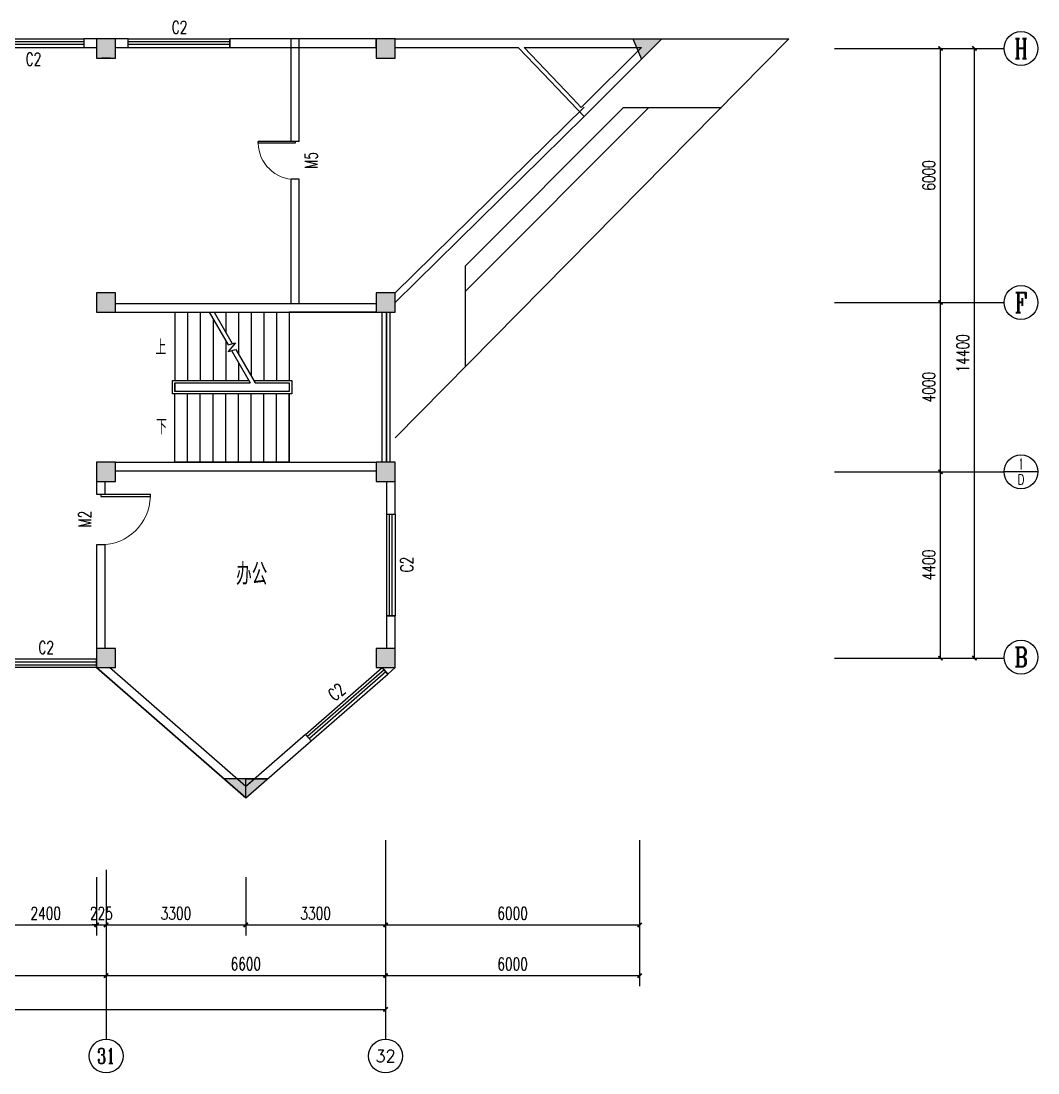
# Model space of a CAD drawing. Header units: millimetres. Extents: x 325 to 114631, y 449 to 32936.
# Drawn here: x 90617 to 114631, y 7336 to 32184 of the extents above; entities that cross this region are included whole.
import ezdxf
from ezdxf.enums import TextEntityAlignment as Align

# ---------------------------------------------------------------- set-up
doc = ezdxf.new("R2010")
doc.units = ezdxf.units.MM
for name, color, linetype in [('AXIS', 3, 'Continuous'), ('AXIS_TEXT', 7, 'Continuous'), ('COLUMN', 9, 'Continuous'), ('DIM_SYMB', 3, 'Continuous'), ('PUB_DIM', 3, 'Continuous'), ('PUB_TEXT', 7, 'Continuous'), ('STAIR', 2, 'Continuous'), ('WALL', 9, 'Continuous'), ('WINDOW', 4, 'Continuous'), ('WINDOW_TEXT', 7, 'Continuous')]:
    doc.layers.add(name, color=color, linetype=linetype)
doc.styles.add('_TCH_AXIS', font='COMPLEX', dxfattribs={"bigfont": 'GBCBIG'})
doc.styles.add('_TCH_DIM', font='SIMPLEX', dxfattribs={"bigfont": 'GBCBIG'})
doc.styles.add('_TCH_DIM_T3', font='SIMPLEX', dxfattribs={"width": 0.705882, "bigfont": 'GBCBIG'})
doc.styles.add('_TCH_WINDOW', font='SIMPLEX', dxfattribs={"bigfont": 'GBCBIG'})
doc.styles.add('COMPLEX', font='COMPLEX')
doc.styles.get("Standard").update_dxf_attribs({"font": 'txt', "bigfont": 'gbcbig.shx'})
doc.dimstyles.new('_TCH_ARCH&&100', dxfattribs={"dimtxt": 297.5, "dimasz": 100, "dimexe": 250, "dimexo": 300, "dimgap": 126.25, "dimtad": 1, "dimdec": 0, "dimzin": 0, "dimdsep": 46, "dimtxsty": '_TCH_DIM_T3', "dimblk": 'ARCHTICK', "dimcen": 0.09, "dimclrt": 7, "dimazin": 2, "dimtfac": 1, "dimtdec": 0, "dimtix": 1, "dimtmove": 2, "dimatfit": 3, "dimfxl": 1, "dimtolj": 1, "dimtzin": 0, "dimarcsym": 0})

# ---------------------------------------------------------------- blocks, each defined once
blk = doc.blocks.new('_ArchTick')
at = {"color": 0, "linetype": 'ByBlock', "const_width": 0.4}
blk.add_lwpolyline([(-0.5, -0.5), (0.5, 0.5)], dxfattribs=at)
blk = doc.blocks.new('*D111')
at = {"layer": 'Defpoints', "color": 0}
for p in [(90000, 12263), (92400, 12263), (92400, 10832)]:
    blk.add_point(p, dxfattribs=at)
at = {"layer": 'PUB_DIM', "color": 0, "lineweight": -2}
for p, q in [((90000, 11963), (90000, 10582)), ((92400, 11963), (92400, 10582)), ((90000, 10832), (92400, 10832))]:
    blk.add_line(p, q, dxfattribs=at)
at = {"layer": 'PUB_DIM', "color": 0, "lineweight": -2, "xscale": 100, "yscale": 100, "zscale": 100, "rotation": 180}
blk.add_blockref('_ArchTick', (90000, 10832), dxfattribs=at)
at = {"layer": 'PUB_DIM', "color": 0, "lineweight": -2, "xscale": 100, "yscale": 100, "zscale": 100}
blk.add_blockref('_ArchTick', (92400, 10832), dxfattribs=at)
at = {"layer": 'PUB_DIM', "color": 7, "insert": (91200, 11107), "char_height": 297.5, "attachment_point": 5, "style": '_TCH_DIM_T3'}
blk.add_mtext('\\A1;2400', dxfattribs=at)
blk = doc.blocks.new('*D112')
at = {"layer": 'Defpoints', "color": 0}
for p in [(92400, 12263), (92625, 12263), (92625, 10832)]:
    blk.add_point(p, dxfattribs=at)
at = {"layer": 'PUB_DIM', "color": 0, "lineweight": -2}
for p, q in [((92400, 11963), (92400, 10582)), ((92625, 11963), (92625, 10582)), ((92400, 10832), (92300, 10832)), ((92400, 10832), (92625, 10832)), ((92625, 10832), (92725, 10832))]:
    blk.add_line(p, q, dxfattribs=at)
at = {"layer": 'PUB_DIM', "color": 0, "lineweight": -2, "xscale": 100, "yscale": 100, "zscale": 100}
blk.add_blockref('_ArchTick', (92400, 10832), dxfattribs=at)
at = {"layer": 'PUB_DIM', "color": 0, "lineweight": -2, "xscale": 100, "yscale": 100, "zscale": 100, "rotation": 180}
blk.add_blockref('_ArchTick', (92625, 10832), dxfattribs=at)
at = {"layer": 'PUB_DIM', "color": 7, "insert": (92513, 11107), "char_height": 297.5, "attachment_point": 5, "style": '_TCH_DIM_T3'}
blk.add_mtext('\\A1;225', dxfattribs=at)
blk = doc.blocks.new('*D113')
at = {"layer": 'Defpoints', "color": 0}
for p in [(92625, 12263), (95925, 12263), (95925, 10832)]:
    blk.add_point(p, dxfattribs=at)
at = {"layer": 'PUB_DIM', "color": 0, "lineweight": -2}
for p, q in [((92625, 11963), (92625, 10582)), ((95925, 11963), (95925, 10582)), ((92625, 10832), (95925, 10832))]:
    blk.add_line(p, q, dxfattribs=at)
at = {"layer": 'PUB_DIM', "color": 0, "lineweight": -2, "xscale": 100, "yscale": 100, "zscale": 100, "rotation": 180}
blk.add_blockref('_ArchTick', (92625, 10832), dxfattribs=at)
at = {"layer": 'PUB_DIM', "color": 0, "lineweight": -2, "xscale": 100, "yscale": 100, "zscale": 100}
blk.add_blockref('_ArchTick', (95925, 10832), dxfattribs=at)
at = {"layer": 'PUB_DIM', "color": 7, "insert": (94275, 11107), "char_height": 297.5, "attachment_point": 5, "style": '_TCH_DIM_T3'}
blk.add_mtext('\\A1;3300', dxfattribs=at)
blk = doc.blocks.new('*D114')
at = {"layer": 'Defpoints', "color": 0}
for p in [(95925, 12263), (99225, 12263), (99225, 10832)]:
    blk.add_point(p, dxfattribs=at)
at = {"layer": 'PUB_DIM', "color": 0, "lineweight": -2}
for p, q in [((95925, 11963), (95925, 10582)), ((99225, 11963), (99225, 10582)), ((95925, 10832), (99225, 10832))]:
    blk.add_line(p, q, dxfattribs=at)
at = {"layer": 'PUB_DIM', "color": 0, "lineweight": -2, "xscale": 100, "yscale": 100, "zscale": 100, "rotation": 180}
blk.add_blockref('_ArchTick', (95925, 10832), dxfattribs=at)
at = {"layer": 'PUB_DIM', "color": 0, "lineweight": -2, "xscale": 100, "yscale": 100, "zscale": 100}
blk.add_blockref('_ArchTick', (99225, 10832), dxfattribs=at)
at = {"layer": 'PUB_DIM', "color": 7, "insert": (97575, 11107), "char_height": 297.5, "attachment_point": 5, "style": '_TCH_DIM_T3'}
blk.add_mtext('\\A1;3300', dxfattribs=at)
blk = doc.blocks.new('*D115')
at = {"layer": 'Defpoints', "color": 0}
for p in [(99225, 12263), (105225, 12263), (105225, 10832)]:
    blk.add_point(p, dxfattribs=at)
at = {"layer": 'PUB_DIM', "color": 0, "lineweight": -2}
for p, q in [((99225, 11963), (99225, 10582)), ((105225, 11963), (105225, 10582)), ((99225, 10832), (105225, 10832))]:
    blk.add_line(p, q, dxfattribs=at)
at = {"layer": 'PUB_DIM', "color": 0, "lineweight": -2, "xscale": 100, "yscale": 100, "zscale": 100, "rotation": 180}
blk.add_blockref('_ArchTick', (99225, 10832), dxfattribs=at)
at = {"layer": 'PUB_DIM', "color": 0, "lineweight": -2, "xscale": 100, "yscale": 100, "zscale": 100}
blk.add_blockref('_ArchTick', (105225, 10832), dxfattribs=at)
at = {"layer": 'PUB_DIM', "color": 7, "insert": (102225, 11107), "char_height": 297.5, "attachment_point": 5, "style": '_TCH_DIM_T3'}
blk.add_mtext('\\A1;6000', dxfattribs=at)
blk = doc.blocks.new('*D148')
at = {"layer": 'AXIS', "color": 0, "lineweight": -2}
for p, q in [((110130, 21536), (112580, 21536)), ((112330, 17136), (112330, 21536)), ((110130, 17136), (112580, 17136))]:
    blk.add_line(p, q, dxfattribs=at)
at = {"layer": 'Defpoints', "color": 0}
for p in [(109830, 21536), (112330, 21536), (109830, 17136)]:
    blk.add_point(p, dxfattribs=at)
at = {"layer": 'AXIS', "color": 0, "lineweight": -2, "xscale": 100, "yscale": 100, "zscale": 100}
for p, rotation in [((112330, 21536), 90), ((112330, 17136), 270)]:
    blk.add_blockref('_ArchTick', p, dxfattribs=dict(at, rotation=rotation))
at = {"layer": 'AXIS', "color": 7, "insert": (112055, 19336), "char_height": 297.5, "attachment_point": 5, "rotation": 90, "style": '_TCH_DIM_T3'}
blk.add_mtext('\\A1;4400', dxfattribs=at)
blk = doc.blocks.new('*D149')
at = {"layer": 'AXIS', "color": 0, "lineweight": -2}
for p, q in [((110130, 25536), (112580, 25536)), ((112330, 21536), (112330, 25536)), ((110130, 21536), (112580, 21536))]:
    blk.add_line(p, q, dxfattribs=at)
at = {"layer": 'Defpoints', "color": 0}
for p in [(109830, 25536), (112330, 25536), (109830, 21536)]:
    blk.add_point(p, dxfattribs=at)
at = {"layer": 'AXIS', "color": 0, "lineweight": -2, "xscale": 100, "yscale": 100, "zscale": 100}
for p, rotation in [((112330, 25536), 90), ((112330, 21536), 270)]:
    blk.add_blockref('_ArchTick', p, dxfattribs=dict(at, rotation=rotation))
at = {"layer": 'AXIS', "color": 7, "insert": (112055, 23536), "char_height": 297.5, "attachment_point": 5, "rotation": 90, "style": '_TCH_DIM_T3'}
blk.add_mtext('\\A1;4000', dxfattribs=at)
blk = doc.blocks.new('*D150')
at = {"layer": 'AXIS', "color": 0, "lineweight": -2}
for p, q in [((110130, 31536), (112580, 31536)), ((112330, 25536), (112330, 31536)), ((110130, 25536), (112580, 25536))]:
    blk.add_line(p, q, dxfattribs=at)
at = {"layer": 'Defpoints', "color": 0}
for p in [(109830, 31536), (112330, 31536), (109830, 25536)]:
    blk.add_point(p, dxfattribs=at)
at = {"layer": 'AXIS', "color": 0, "lineweight": -2, "xscale": 100, "yscale": 100, "zscale": 100}
for p, rotation in [((112330, 31536), 90), ((112330, 25536), 270)]:
    blk.add_blockref('_ArchTick', p, dxfattribs=dict(at, rotation=rotation))
at = {"layer": 'AXIS', "color": 7, "insert": (112055, 28536), "char_height": 297.5, "attachment_point": 5, "rotation": 90, "style": '_TCH_DIM_T3'}
blk.add_mtext('\\A1;6000', dxfattribs=at)
blk = doc.blocks.new('*D151')
at = {"layer": 'AXIS', "color": 0, "lineweight": -2}
for p, q in [((110130, 31536), (113380, 31536)), ((113130, 17136), (113130, 31536)), ((110130, 17136), (113380, 17136))]:
    blk.add_line(p, q, dxfattribs=at)
at = {"layer": 'Defpoints', "color": 0}
for p in [(109830, 31536), (113130, 31536), (109830, 17136)]:
    blk.add_point(p, dxfattribs=at)
at = {"layer": 'AXIS', "color": 0, "lineweight": -2, "xscale": 100, "yscale": 100, "zscale": 100}
for p, rotation in [((113130, 31536), 90), ((113130, 17136), 270)]:
    blk.add_blockref('_ArchTick', p, dxfattribs=dict(at, rotation=rotation))
at = {"layer": 'AXIS', "color": 7, "insert": (112855, 24336), "char_height": 297.5, "attachment_point": 5, "rotation": 90, "style": '_TCH_DIM_T3'}
blk.add_mtext('\\A1;14400', dxfattribs=at)
blk = doc.blocks.new('*D152')
at = {"layer": 'Defpoints', "color": 0}
for p in [(99225, 13136), (105225, 13136), (105225, 9635)]:
    blk.add_point(p, dxfattribs=at)
at = {"layer": 'PUB_DIM', "color": 0, "lineweight": -2}
for p, q in [((99225, 12836), (99225, 9385)), ((105225, 12836), (105225, 9385)), ((99225, 9635), (105225, 9635))]:
    blk.add_line(p, q, dxfattribs=at)
at = {"layer": 'PUB_DIM', "color": 0, "lineweight": -2, "xscale": 100, "yscale": 100, "zscale": 100, "rotation": 180}
blk.add_blockref('_ArchTick', (99225, 9635), dxfattribs=at)
at = {"layer": 'PUB_DIM', "color": 0, "lineweight": -2, "xscale": 100, "yscale": 100, "zscale": 100}
blk.add_blockref('_ArchTick', (105225, 9635), dxfattribs=at)
at = {"layer": 'PUB_DIM', "color": 7, "insert": (102225, 9910), "char_height": 297.5, "attachment_point": 5, "style": '_TCH_DIM_T3'}
blk.add_mtext('\\A1;6000', dxfattribs=at)
blk = doc.blocks.new('*D166')
at = {"layer": 'AXIS', "color": 0, "lineweight": -2}
for p, q in [((86025, 11836), (86025, 9386)), ((92625, 11836), (92625, 9386)), ((86025, 9636), (92625, 9636))]:
    blk.add_line(p, q, dxfattribs=at)
at = {"layer": 'Defpoints', "color": 0}
for p in [(86025, 12136), (92625, 12136), (92625, 9636)]:
    blk.add_point(p, dxfattribs=at)
at = {"layer": 'AXIS', "color": 0, "lineweight": -2, "xscale": 100, "yscale": 100, "zscale": 100, "rotation": 180}
blk.add_blockref('_ArchTick', (86025, 9636), dxfattribs=at)
at = {"layer": 'AXIS', "color": 0, "lineweight": -2, "xscale": 100, "yscale": 100, "zscale": 100}
blk.add_blockref('_ArchTick', (92625, 9636), dxfattribs=at)
at = {"layer": 'AXIS', "color": 7, "insert": (89325, 9911), "char_height": 297.5, "attachment_point": 5, "style": '_TCH_DIM_T3'}
blk.add_mtext('\\A1;6600', dxfattribs=at)
blk = doc.blocks.new('*D167')
at = {"layer": 'AXIS', "color": 0, "lineweight": -2}
for p, q in [((92625, 11836), (92625, 9386)), ((99225, 11836), (99225, 9386)), ((92625, 9636), (99225, 9636))]:
    blk.add_line(p, q, dxfattribs=at)
at = {"layer": 'Defpoints', "color": 0}
for p in [(92625, 12136), (99225, 12136), (99225, 9636)]:
    blk.add_point(p, dxfattribs=at)
at = {"layer": 'AXIS', "color": 0, "lineweight": -2, "xscale": 100, "yscale": 100, "zscale": 100, "rotation": 180}
blk.add_blockref('_ArchTick', (92625, 9636), dxfattribs=at)
at = {"layer": 'AXIS', "color": 0, "lineweight": -2, "xscale": 100, "yscale": 100, "zscale": 100}
blk.add_blockref('_ArchTick', (99225, 9636), dxfattribs=at)
at = {"layer": 'AXIS', "color": 7, "insert": (95925, 9911), "char_height": 297.5, "attachment_point": 5, "style": '_TCH_DIM_T3'}
blk.add_mtext('\\A1;6600', dxfattribs=at)
blk = doc.blocks.new('*D168')
at = {"layer": 'AXIS', "color": 0, "lineweight": -2}
for p, q in [((6125, 11836), (6125, 8586)), ((99225, 11836), (99225, 8586)), ((6125, 8836), (99225, 8836))]:
    blk.add_line(p, q, dxfattribs=at)
at = {"layer": 'Defpoints', "color": 0}
for p in [(6125, 12136), (99225, 12136), (99225, 8836)]:
    blk.add_point(p, dxfattribs=at)
at = {"layer": 'AXIS', "color": 0, "lineweight": -2, "xscale": 100, "yscale": 100, "zscale": 100, "rotation": 180}
blk.add_blockref('_ArchTick', (6125, 8836), dxfattribs=at)
at = {"layer": 'AXIS', "color": 0, "lineweight": -2, "xscale": 100, "yscale": 100, "zscale": 100}
blk.add_blockref('_ArchTick', (99225, 8836), dxfattribs=at)
at = {"layer": 'AXIS', "color": 7, "insert": (52675, 9111), "char_height": 297.5, "attachment_point": 5, "style": '_TCH_DIM_T3'}
blk.add_mtext('\\A1;93100', dxfattribs=at)
blk = doc.blocks.new('_FZHK')
blk.add_lwpolyline([(-0.5, -0.5), (0.5, -0.5), (0.5, 0.5), (-0.5, 0.5)], close=True)
blk = doc.blocks.new('_AXISO')
blk.add_circle((0, 0), 0.5)
at = {"layer": 'AXIS_TEXT', "style": 'COMPLEX', "width": 1.041667}
blk.add_attdef('A', text='', height=0.56, dxfattribs=at).set_placement((-0.25, -0.28), (0.25, -0.28), align=Align.FIT)
blk = doc.blocks.new('$TCHSYS$WIN2D')
for p, q in [((-0.5, 0.5), (0.5, 0.5)), ((-0.5, 0.5), (-0.5, -0.5)), ((0.5, 0.5), (0.5, -0.5)), ((0.5, 0.167), (-0.5, 0.167)), ((0.5, -0.167), (-0.5, -0.167)), ((-0.5, -0.5), (0.5, -0.5))]:
    blk.add_line(p, q)
blk = doc.blocks.new('$DorLib2D$00000001')
for p, q in [((0.45, 0.975), (0.5, 0.975)), ((0.45, 0), (0.45, 0.975)), ((0.5, 0), (0.5, 0.975)), ((0.5, 0), (0.45, 0))]:
    blk.add_line(p, q)
at = {"lineweight": 13}
blk.add_arc((0.475, 0), 0.975, 91.4693, 180, dxfattribs=at)

msp = doc.modelspace()

# ---------------------------------------------------------------- hatches: boundary and pattern name
h = msp.add_hatch(color=256)
h.paths.add_polyline_path([(92625.4, 31760.6), (92400.4, 31760.6), (92400.4, 31535.6), (92625.4, 31535.6)])
h.paths.add_polyline_path([(92625.4, 31535.6), (92850.4, 31535.6), (92850.4, 31760.6), (92625.4, 31760.6)])
h.paths.add_polyline_path([(92625.4, 31310.6), (92850.4, 31310.6), (92850.4, 31535.6), (92625.4, 31535.6)])
h.paths.add_polyline_path([(92625.4, 31535.6), (92400.4, 31535.6), (92400.4, 31310.6), (92625.4, 31310.6)])
h.paths.add_polyline_path([(92625.4, 25535.6), (92400.4, 25535.6), (92400.4, 25310.6), (92625.4, 25310.6)])
h.paths.add_polyline_path([(92625.4, 25535.6), (92625.4, 25310.6), (92850.4, 25310.6), (92850.4, 25535.6)])
h.paths.add_polyline_path([(92850.4, 25535.6), (92850.4, 25760.6), (92625.4, 25760.6), (92625.4, 25535.6)])
h.paths.add_polyline_path([(92625.4, 25760.6), (92400.4, 25760.6), (92400.4, 25535.6), (92625.4, 25535.6)])
h.paths.add_polyline_path([(92625.4, 17360.6), (92625.4, 16910.6), (92850.4, 16910.6), (92850.4, 17360.6)])
h.paths.add_polyline_path([(92400.4, 17360.6), (92400.4, 16910.6), (92625.4, 16910.6), (92625.4, 17360.6)])
h = msp.add_hatch(color=256)
h.paths.add_polyline_path([(99225.4, 31760.6), (99000.4, 31760.6), (99000.4, 31535.6), (99225.4, 31535.6)])
h.paths.add_polyline_path([(99225.4, 31535.6), (99450.4, 31535.6), (99450.4, 31760.6), (99225.4, 31760.6)])
h.paths.add_polyline_path([(99225.4, 31310.6), (99450.4, 31310.6), (99450.4, 31535.6), (99225.4, 31535.6)])
h.paths.add_polyline_path([(99225.4, 31535.6), (99000.4, 31535.6), (99000.4, 31310.6), (99225.4, 31310.6)])
h.paths.add_polyline_path([(99225.4, 25535.6), (99000.4, 25535.6), (99000.4, 25310.6), (99225.4, 25310.6)])
h.paths.add_polyline_path([(99225.4, 25535.6), (99225.4, 25310.6), (99450.4, 25310.6), (99450.4, 25535.6)])
h.paths.add_polyline_path([(99450.4, 25535.6), (99450.4, 25760.6), (99225.4, 25760.6), (99225.4, 25535.6)])
h.paths.add_polyline_path([(99225.4, 25760.6), (99000.4, 25760.6), (99000.4, 25535.6), (99225.4, 25535.6)])
h.paths.add_polyline_path([(99225.4, 17360.6), (99225.4, 16910.6), (99450.4, 16910.6), (99450.4, 17360.6)])
h.paths.add_polyline_path([(99000.4, 17360.6), (99000.4, 16910.6), (99225.4, 16910.6), (99225.4, 17360.6)])
h = msp.add_hatch(color=256)
h.paths.add_polyline_path([(105225.4, 31760.6), (105225.4, 31560.6), (105268, 31560.6), (105243, 31535.6), (105526.2, 31535.6), (105751.9, 31760.6)])
h.paths.add_polyline_path([(105225.4, 31760.6), (105068, 31760.6), (105152.9, 31560.6), (105225.4, 31560.6)])
h.paths.add_polyline_path([(105163.6, 31535.6), (105187.2, 31480), (105225.4, 31518.1), (105225.4, 31535.6)])
h.paths.add_polyline_path([(105225.4, 31535.6), (105225.4, 31560.6), (105152.9, 31560.6), (105163.6, 31535.6)])
h.paths.add_polyline_path([(105243, 31535.6), (105268, 31560.6), (105225.4, 31560.6), (105225.4, 31535.6)], flags=17)
h.paths.add_polyline_path([(105243, 31535.6), (105225.4, 31535.6), (105225.4, 31518.1)], flags=17)
h.paths.add_polyline_path([(105187.2, 31480), (105225.4, 31389.9), (105225.4, 31518.1)])
h.paths.add_polyline_path([(105225.4, 31389.9), (105271.5, 31281.6), (105526.2, 31535.6), (105243, 31535.6), (105225.4, 31518.1)])
h = msp.add_hatch(color=256)
h.paths.add_polyline_path([(92400.4, 21310.6), (92850.4, 21310.6), (92850.4, 21760.6), (92400.4, 21760.6)])
h.paths.add_polyline_path([(99000.4, 21310.6), (99450.4, 21310.6), (99450.4, 21760.6), (99000.4, 21760.6)])
h = msp.add_hatch(color=256)
h.paths.add_polyline_path([(95925.4, 14285.6), (95713.8, 14285.6), (95925.4, 14101), (95925.4, 14135.6)], flags=17)
h.paths.add_polyline_path([(95925.4, 14101), (95713.8, 14285.6), (95409.5, 14285.6), (95925.4, 13835.6)])
h.paths.add_polyline_path([(96441.3, 14285.6), (96137, 14285.6), (95925.4, 14101), (95925.4, 13835.6)])
msp.add_hatch(color=256).paths.add_polyline_path([(96137.1, 14285.6), (95713.8, 14285.6), (95925.4, 14101)])

# ---------------------------------------------------------------- linework, layer by layer
for p, q in [((108751.9, 31760.6), (99450.3, 22334.9)), ((105068, 31760.6), (105271.5, 31281.6)), ((105751.9, 31760.6), (107751.9, 31760.6)), ((107751.9, 31760.6), (108751.9, 31760.6)), ((101108.9, 26405.2), (104843.7, 30144.7)), ((105443.7, 30144.7), (101108.9, 25805.2)), ((104843.7, 30144.7), (107157.5, 30144.7)), ((101108.9, 24019.4), (101108.9, 26405.2)), ((92400.4, 16910.6), (95925.4, 13835.6)), ((92400.4, 16910.6), (92600.4, 16910.6)), ((96441.3, 14285.6), (95409.5, 14285.6)), ((95925.4, 14135.6), (95925.4, 14285.6)), ((95925.4, 14285.6), (96441.3, 14285.6)), ((96137, 14285.6), (95925.4, 14101)), ((96137, 14285.6), (95925.4, 14101)), ((95925.4, 14101), (95925.4, 14285.6)), ((95925.4, 14285.6), (96137.1, 14285.6)), ((95925.4, 13835.6), (95925.4, 14135.6))]:
    msp.add_line(p, q)
at = {"layer": 'AXIS'}
for p, q in [((109830.3, 31535.6), (113830.3, 31535.6)), ((109830.3, 25535.6), (113830.3, 25535.6)), ((109830.3, 21535.6), (113830.3, 21535.6)), ((114630.3, 21535.6), (113830.3, 21535.6)), ((109830.3, 17135.6), (113830.3, 17135.6)), ((92625.4, 12135.6), (92625.4, 8135.6)), ((99225.4, 12135.6), (99225.4, 8135.6))]:
    msp.add_line(p, q, dxfattribs=at)
for centre in [(114230.3, 31535.6), (114230.3, 25535.6), (114230.3, 21535.6), (114230.9, 17158.2)]:
    msp.add_circle(centre, 400, dxfattribs=at)
at = {"layer": 'DIM_SYMB'}
for points in [[(94100.4, 24473.1, 0, 0, 0), (95150.4, 24473.1, 80, 0, 0), (95450.4, 24473.1, 0, 0, 0)], [(94100.4, 22598.1, 0, 0, 0), (98100.4, 22598.1, 0, 0, 0), (98100.4, 24473.1, 0, 0, 0), (96050.4, 24473.1, 80, 0, 0), (95750.4, 24473.1, 0, 0, 0)]]:
    msp.add_lwpolyline(points, format="xyseb", dxfattribs=at)
at = {"layer": 'STAIR'}
for p, q in [((94250.4, 25310.6), (95059.2, 25310.6)), ((94250.4, 25310.6), (94250.4, 23695.6)), ((94550.4, 25310.6), (94550.4, 23695.6)), ((94850.4, 25310.6), (94850.4, 23695.6)), ((95059.2, 25310.6), (95505.5, 24537.5)), ((95150.4, 25152.5), (95150.4, 23695.6)), ((95174.6, 25310.6), (96950.4, 25310.6)), ((95174.6, 25310.6), (95605.5, 24564.3)), ((95450.4, 25310.6), (95450.4, 24832.9)), ((95750.4, 25310.6), (95750.4, 24313.3)), ((96050.4, 25310.6), (96050.4, 23793.7)), ((96350.4, 25310.6), (96350.4, 23695.6)), ((96650.4, 25310.6), (96650.4, 23695.6)), ((96950.4, 25310.6), (96950.4, 23695.6)), ((99000.4, 25310.6), (96950.4, 25310.6)), ((96950.4, 25310.6), (96950.4, 23695.6)), ((99250.4, 21760.6), (99250.4, 25310.6)), ((95450.4, 24632.9), (95450.4, 23695.6)), ((95677.9, 24583.7), (95505, 24377.6)), ((95505, 24377.6), (95685.4, 24426)), ((95505.5, 24537.5), (95677.9, 24583.7)), ((95585.4, 24399.2), (96026.2, 23635.6)), ((95685.4, 24426), (96141.7, 23635.6)), ((95750.4, 24113.3), (95750.4, 23695.6)), ((94190.4, 23375.6), (94190.4, 23695.6)), ((94190.4, 23695.6), (95991.6, 23695.6)), ((94250.4, 23635.6), (96026.2, 23635.6)), ((94250.4, 23435.6), (94250.4, 23635.6)), ((94250.4, 23635.6), (96026.2, 23635.6)), ((94250.4, 23635.6), (94250.4, 23435.6)), ((96107.1, 23695.6), (97010.4, 23695.6)), ((96141.7, 23635.6), (96950.4, 23635.6)), ((96141.7, 23635.6), (96950.4, 23635.6)), ((96950.4, 23635.6), (96950.4, 23435.6)), ((96950.4, 23635.6), (96950.4, 23435.6)), ((97010.4, 23695.6), (97010.4, 23375.6)), ((97010.4, 23375.6), (94190.4, 23375.6)), ((96950.4, 23435.6), (94250.4, 23435.6)), ((96950.4, 23435.6), (94250.4, 23435.6)), ((94250.4, 21760.6), (94250.4, 23375.6)), ((94550.4, 21760.6), (94550.4, 23375.6)), ((94850.4, 21760.6), (94850.4, 23375.6)), ((95150.4, 21760.6), (95150.4, 23375.6)), ((95450.4, 21760.6), (95450.4, 23375.6)), ((95750.4, 21760.6), (95750.4, 23375.6)), ((96050.4, 21760.6), (96050.4, 23375.6)), ((96350.4, 21760.6), (96350.4, 23375.6)), ((96650.4, 21760.6), (96650.4, 23375.6)), ((96950.4, 21760.6), (96950.4, 23375.6)), ((96950.4, 23375.6), (96950.4, 21760.6)), ((96950.4, 21760.6), (94250.4, 21760.6)), ((96950.4, 21760.6), (99000.4, 21760.6))]:
    msp.add_line(p, q, dxfattribs=at)
at = {"layer": 'WALL'}
for p, q in [((92400.4, 31760.6), (92100.4, 31760.6)), ((92100.4, 31760.6), (92100.4, 31560.6)), ((92100.4, 31560.6), (92400.4, 31560.6)), ((93150.4, 31760.6), (92850.4, 31760.6)), ((92850.4, 31560.6), (93150.4, 31560.6)), ((93150.4, 31560.6), (93150.4, 31760.6)), ((98771, 31760.6), (95550.4, 31760.6)), ((95550.4, 31760.6), (95550.4, 31560.6)), ((95550.4, 31560.6), (98699.7, 31560.6)), ((96999.5, 29340.9), (96999.5, 31760.6)), ((97182.9, 29341), (97182.9, 31760.6)), ((98999.7, 31760.6), (98699.7, 31760.6)), ((98699.7, 31560.6), (98999.7, 31560.6)), ((98999.7, 31560.6), (98999.7, 31760.6)), ((99450.4, 31760.6), (102303.3, 31760.6)), ((99450.4, 31560.6), (102356, 31560.6)), ((102303.3, 31760.6), (105751.9, 31760.6)), ((102356, 31560.6), (102946, 30942.5)), ((102494.2, 31560.6), (105268, 31560.6)), ((103639.9, 30360.6), (102494.2, 31560.6)), ((105268, 31560.6), (103847, 30143.6)), ((105751.9, 31760.6), (103914.4, 29928.3)), ((92725.4, 31304.9), (92525.4, 31304.9)), ((102946, 30942.5), (103914.4, 29928.3)), ((103847, 30143.6), (103639.9, 30360.6)), ((103914.4, 30153.3), (99450.4, 25760.6)), ((103914.4, 29928.3), (99450.4, 25535.6)), ((97182.9, 29341), (96999.5, 29340.9)), ((97182.9, 28446), (96999.5, 28445.9)), ((96999.5, 25510.6), (96999.5, 28445.9)), ((97182.9, 25510.6), (97182.9, 28445.3)), ((92850.4, 25510.6), (99000.4, 25510.6)), ((92850.4, 25310.6), (99000.4, 25310.6)), ((99142.5, 21760.6), (99142.5, 25310.6)), ((99250.4, 25310.6), (99250.4, 21760.6)), ((99335.2, 21760.6), (99335.2, 25310.6)), ((92850.4, 21760.6), (99000.4, 21760.6)), ((92850.4, 21560.6), (99000.4, 21560.6)), ((92400.4, 21310.6), (92400.4, 21010.6)), ((92600.4, 21010.6), (92600.4, 21310.6)), ((99250.4, 21310.6), (99250.4, 20535.6)), ((99450.4, 20535.6), (99450.4, 21310.6)), ((92400.4, 21010.6), (92600.4, 21010.6)), ((99250.4, 20535.6), (99450.4, 20535.6)), ((92600.4, 19810.6), (92400.4, 19810.6)), ((92400.4, 19810.6), (92400.4, 17360.6)), ((92600.4, 17360.6), (92600.4, 19810.6)), ((99450.4, 18135.6), (99250.4, 18135.6)), ((99250.4, 18135.6), (99250.4, 17360.6)), ((99450.4, 17360.6), (99450.4, 18135.6)), ((92400.4, 16910.6, -450), (92400.4, 16910.6, -450)), ((95925.4, 13835.6), (92400.4, 16910.6)), ((92512.9, 16910.6, -450), (92512.9, 16910.6, -450)), ((92625.4, 16910.6, -450), (92625.4, 16910.6, -450)), ((95925.4, 14101), (92704.7, 16910.6)), ((99146.2, 16910.6), (99277.7, 16759.9)), ((99277.7, 16759.9), (99450.4, 16910.6)), ((97337.6, 15332.9), (95925.4, 14101)), ((95925.4, 13835.6), (97469.1, 15182.2)), ((97469.1, 15182.2), (97337.6, 15332.9))]:
    msp.add_line(p, q, dxfattribs=at)

# ---------------------------------------------------------------- block references
at = {"layer": 'AXIS'}
ref = msp.add_blockref('_AXISO', (92625.4, 7735.6), dxfattribs=dict(at, xscale=800, yscale=800, zscale=800))
ref.add_attrib('A', '31', dxfattribs={"layer": 'AXIS_TEXT', "height": 360.19, "style": '_TCH_AXIS', "width": 0.892857}).set_placement((92411, 7555.5), (92839.8, 7555.5), align=Align.FIT)
ref = msp.add_blockref('_AXISO', (99225.4, 7735.6), dxfattribs=dict(at, xscale=800, yscale=800, zscale=800))
ref.add_attrib('A', '32', dxfattribs={"layer": 'AXIS_TEXT', "height": 294.28, "style": '_TCH_AXIS', "width": 1.030303}).set_placement((98987.2, 7588.4), (99463.7, 7588.4), align=Align.FIT)
at = {"layer": 'COLUMN', "xscale": 450, "yscale": 450, "zscale": 450}
for p in [(92625.4, 31535.6), (99225.4, 31535.6), (92625.4, 25535.6), (99225.4, 25535.6), (92625.4, 21535.6), (99225.4, 21535.6), (92625.4, 17135.6), (99225.4, 17135.6)]:
    msp.add_blockref('_FZHK', p, dxfattribs=at)
at = {"layer": 'WINDOW'}
ref = msp.add_blockref('$TCHSYS$WIN2D', (94350.4, 31660.6), dxfattribs=dict(at, xscale=2400, yscale=-200, zscale=2400))
ref.add_attrib('A', 'C2', (94175.4, 31886.8), dxfattribs={"layer": 'WINDOW_TEXT', "height": 297.5, "style": '_TCH_WINDOW', "width": 0.705882})
ref = msp.add_blockref('$TCHSYS$WIN2D', (90900.4, 31660.6), dxfattribs=dict(at, xscale=2400, yscale=200, zscale=2400))
ref.add_attrib('A', 'C2', (90725.4, 31136.8), dxfattribs={"layer": 'WINDOW_TEXT', "height": 297.5, "style": '_TCH_WINDOW', "width": 0.705882})
ref = msp.add_blockref('$DorLib2D$00000001', (97093, 28890.9), dxfattribs=dict(at, xscale=900, yscale=900, zscale=900, rotation=90))
ref.add_attrib('A', 'M5', (97616.8, 28695.9), dxfattribs={"layer": 'WINDOW_TEXT', "height": 297.5, "rotation": 90, "style": '_TCH_WINDOW', "width": 0.705882})
ref = msp.add_blockref('$DorLib2D$00000001', (92500.4, 20410.6), dxfattribs=dict(at, xscale=-1200, yscale=1200, zscale=-1200, rotation=270))
ref.add_attrib('A', 'M2', (92274.2, 20220.6), dxfattribs={"layer": 'WINDOW_TEXT', "height": 297.5, "rotation": 90, "style": '_TCH_WINDOW', "width": 0.705882})
ref = msp.add_blockref('$TCHSYS$WIN2D', (99350.4, 19335.6), dxfattribs=dict(at, xscale=2400, yscale=-200, zscale=2400, rotation=270))
ref.add_attrib('A', 'C2', (99874.2, 19160.6), dxfattribs={"layer": 'WINDOW_TEXT', "height": 297.5, "rotation": 90, "style": '_TCH_WINDOW', "width": 0.705882})
ref = msp.add_blockref('$TCHSYS$WIN2D', (91200.4, 17010.6), dxfattribs=dict(at, xscale=2400, yscale=200, zscale=2400, rotation=180))
ref.add_attrib('A', 'C2', (91025.4, 17236.8), dxfattribs={"layer": 'WINDOW_TEXT', "height": 297.5, "rotation": 360, "style": '_TCH_WINDOW', "width": 0.705882})
ref = msp.add_blockref('$TCHSYS$WIN2D', (98307.6, 16046.4), dxfattribs=dict(at, xscale=2399.999999999952, yscale=-200, zscale=2400, rotation=41.09950625761906))
ref.add_attrib('A', 'C2', (98027, 16101.8), dxfattribs={"layer": 'WINDOW_TEXT', "height": 297.5, "rotation": 41.09951, "style": '_TCH_WINDOW', "width": 0.705882})

# ---------------------------------------------------------------- texts
at = {"layer": 'AXIS_TEXT', "style": '_TCH_AXIS'}
for s, height, width, p, p2 in [('H', 465.9, 0.7, (114075, 31302.6), (114385.6, 31302.6)), ('F', 476.1, 0.8125, (114082.9, 25297.5), (114377.7, 25297.5)), ('1', 253.1, 0.555556, (114200.2, 21593.9), (114260.4, 21593.9)), ('D', 243.6, 0.823529, (114149.1, 21232.7), (114311.5, 21232.7)), ('B', 465.9, 0.823529, (114075.6, 16925.3), (114386.2, 16925.3))]:
    msp.add_text(s, height=height, dxfattribs=dict(at, width=width)).set_placement(p, p2, align=Align.FIT)
at = {"layer": 'PUB_TEXT', "style": '_TCH_DIM'}
for s, p in [('上', (93786.9, 24298.1)), ('下', (93805.5, 22423.1))]:
    msp.add_text(s, height=357.4, dxfattribs=at).set_placement(p)
at = {"layer": 'PUB_TEXT'}
msp.add_text('办公', height=510.64, dxfattribs=at).set_placement((95696.6, 18863.8))

# ---------------------------------------------------------------- dimensions: what is measured, and where the dimension line sits
at = {"layer": 'AXIS'}
for p1, p2, distance, text, picture, middle in [((109830.3, 25535.6), (109830.3, 31535.6), -2500, '6000', '*D150', (112055.3, 28535.6)), ((109830.3, 17135.6), (109830.3, 31535.6), -3300, '14400', '*D151', (112855.3, 24335.6)), ((109830.3, 21535.6), (109830.3, 25535.6), -2500, '4000', '*D149', (112055.3, 23535.6)), ((109830.3, 17135.6), (109830.3, 21535.6), -2500, '4400', '*D148', (112055.3, 19335.6)), ((6125.4, 12135.6), (99225.4, 12135.6), -3300, '93100', '*D168', (52675.4, 9110.6)), ((86025.4, 12135.6), (92625.4, 12135.6), -2500, '6600', '*D166', (89325.4, 9910.6)), ((92625.4, 12135.6), (99225.4, 12135.6), -2500, '6600', '*D167', (95925.4, 9910.6))]:
    dim = msp.add_aligned_dim(p1=p1, p2=p2, distance=distance, text=text, dimstyle='_TCH_ARCH&&100', dxfattribs=at)
    dim.commit()
    dim.dimension.update_dxf_attribs({"geometry": picture, "text_midpoint": middle})
at = {"layer": 'PUB_DIM'}
for p1, p2, distance, text, picture, middle in [((99225.4, 13135.6), (105225.4, 13135.6), -3500.5, '6000', '*D152', (102225.4, 9910.1)), ((90000.4, 12262.9), (92400.4, 12262.9), -1430.6, '2400', '*D111', (91200.4, 11107.2)), ((92400.4, 12262.9), (92625.4, 12262.9), -1430.6, '225', '*D112', (92512.9, 11107.2)), ((92625.4, 12262.9), (95925.4, 12262.9), -1430.6, '3300', '*D113', (94275.4, 11107.2)), ((95925.4, 12262.9), (99225.4, 12262.9), -1430.6, '3300', '*D114', (97575.4, 11107.2)), ((99225.4, 12262.9), (105225.4, 12262.9), -1430.6, '6000', '*D115', (102225.4, 11107.2))]:
    dim = msp.add_aligned_dim(p1=p1, p2=p2, distance=distance, text=text, dimstyle='_TCH_ARCH&&100', dxfattribs=at)
    dim.commit()
    dim.dimension.update_dxf_attribs({"geometry": picture, "text_midpoint": middle})

doc.saveas('drawing.dxf')
